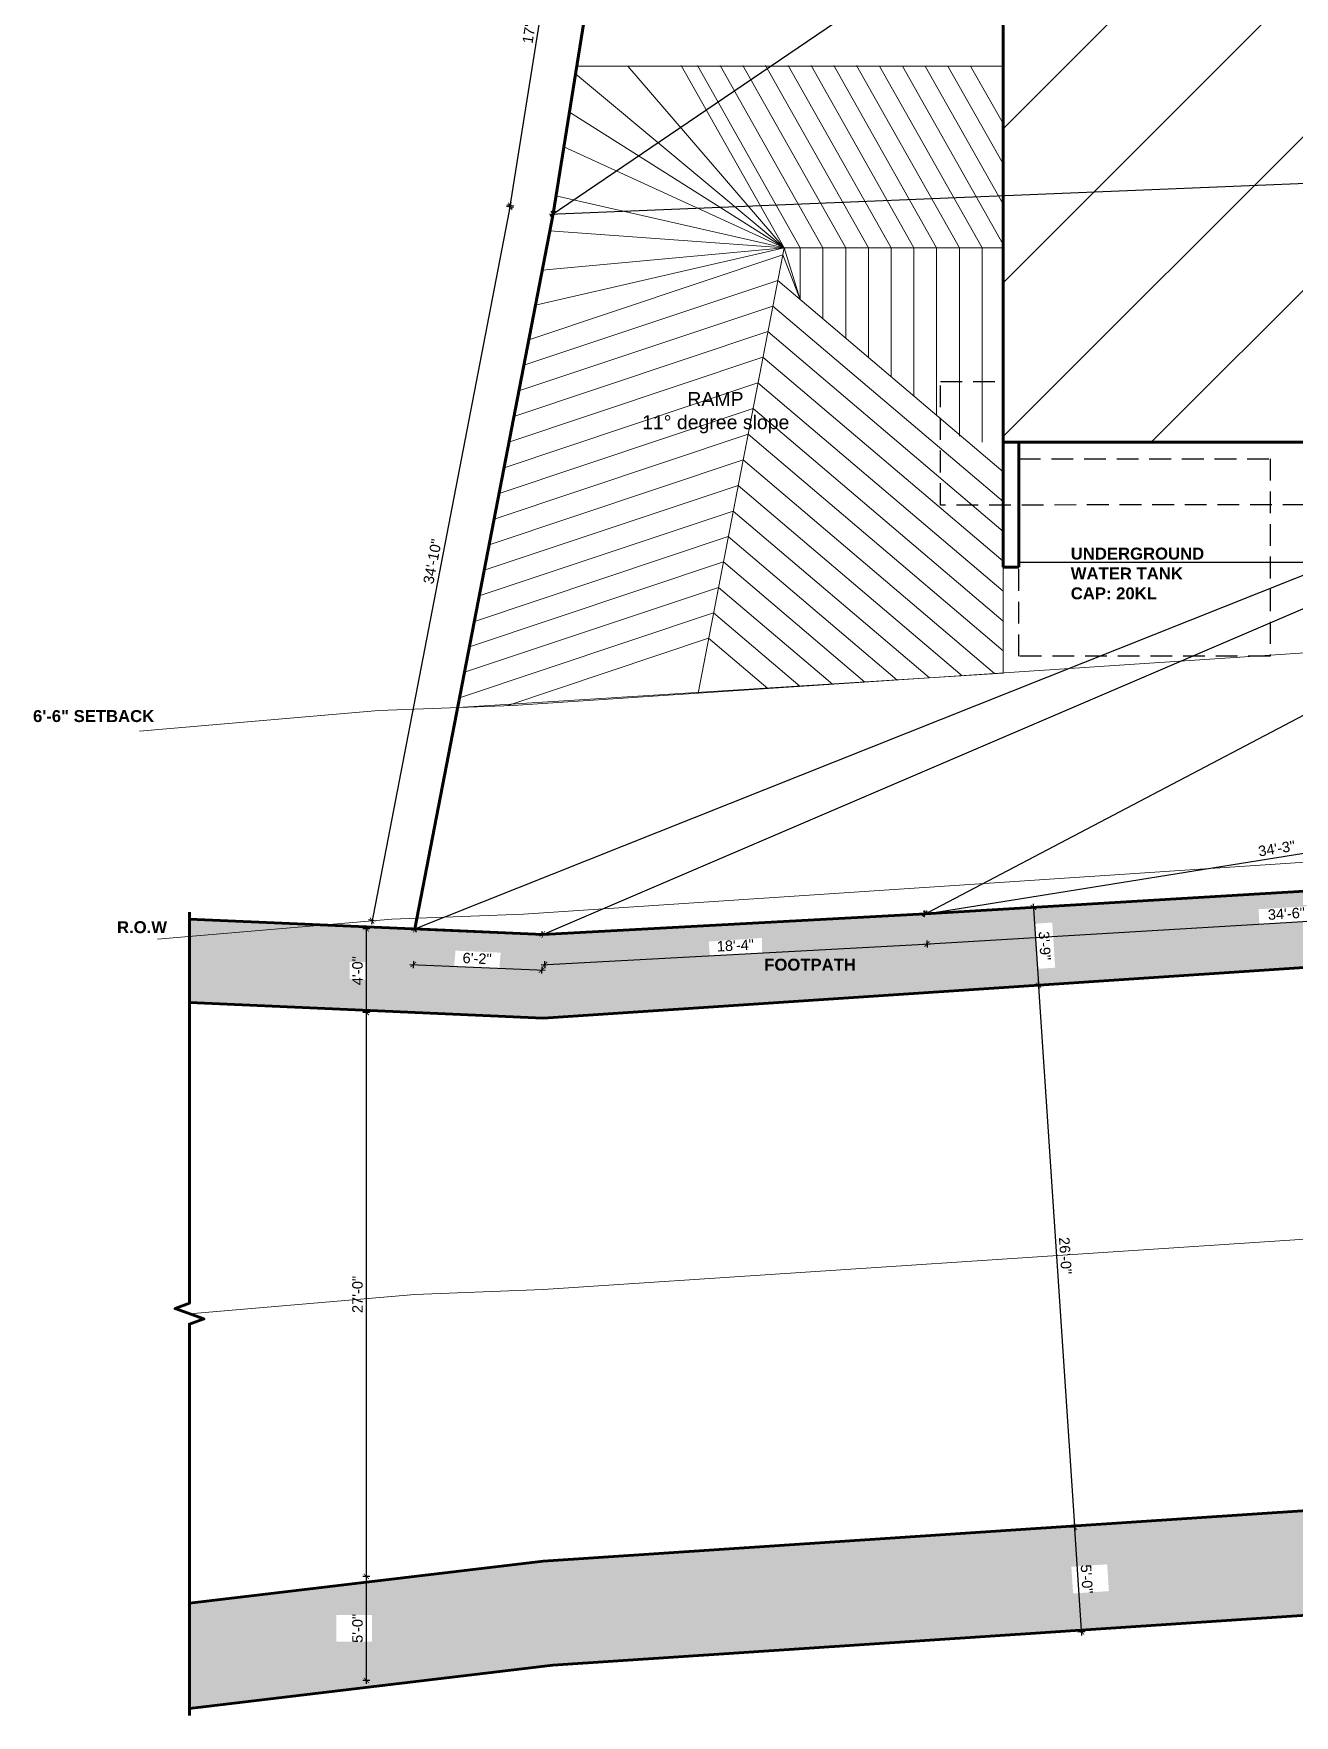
# Model space of a CAD drawing. Header units: feet. Extents: x 109753 to 150441, y 47761 to 75080.
# Drawn here: x 123240 to 123964, y 50053 to 51019 of the extents above; entities that cross this region are included whole.
import ezdxf

# ---------------------------------------------------------------- set-up
doc = ezdxf.new("R2010")
doc.units = ezdxf.units.FT
doc.header["$LTSCALE"] = 50
doc.header["$MEASUREMENT"] = 0
doc.header["$PDMODE"] = 3
doc.header["$PDSIZE"] = -10
doc.linetypes.add('( Hidden )', pattern=[0.375, 0.25, -0.125])
doc.linetypes.add('CENTER', pattern=[2, 1.25, -0.25, 0.25, -0.25])
for name, color, linetype, lineweight in [('A-Furniture', 175, 'Continuous', 0), ('CENTRELINE', 146, 'CENTER', 18), ('DIMENSION', 5, 'Continuous', 15), ('STAIRCASE', 210, 'Continuous', 25), ('TEXT', 181, 'Continuous', 13), ('WALL', 1, 'Continuous', 60)]:
    doc.layers.add(name, color=color, linetype=linetype, lineweight=lineweight)
doc.layers.add('HACTH', color=251, linetype='Continuous')
doc.styles.add('GL_Imperial', font='GOTHIC.TTF', dxfattribs={"height": 8})
doc.styles.add('TIMES', font='arial.ttf')
doc.dimstyles.new("1-8'", dxfattribs={"dimtxt": 6, "dimasz": 3, "dimexe": 2, "dimexo": 1, "dimgap": 2, "dimtad": 1, "dimdec": 0, "dimzin": 3, "dimdsep": 46, "dimlunit": 4, "dimtxsty": 'TIMES', "dimblk": 'ARCHTICK', "dimcen": 8, "dimdle": 2, "dimclrt": 7, "dimadec": 0, "dimazin": 0, "dimtfac": 1, "dimtdec": 0, "dimtix": 1, "dimtmove": 0, "dimatfit": 3, "dimfxl": 2, "dimfxlon": 1, "dimarcsym": 0})

# ---------------------------------------------------------------- blocks, each defined once
blk = doc.blocks.new('_ArchTick')
at = {"color": 0, "linetype": 'ByBlock', "const_width": 0.15}
blk.add_lwpolyline([(-0.5, -0.5), (0.5, 0.5)], dxfattribs=at)
blk = doc.blocks.new('*D1040')
at = {"layer": 'Defpoints', "color": 0, "transparency": 16777216}
for p in [(123547.35, 51131.94), (123572.13, 51127.98), (123538.22, 50915.87)]:
    blk.add_point(p, dxfattribs=at)
at = {"layer": 'DIMENSION', "color": 0, "lineweight": -2, "transparency": 16777216}
for p, q in [((123513.14, 50917.85), (123547.67, 51133.91)), ((123549.33, 51131.62), (123545.38, 51132.25)), ((123515.43, 50919.51), (123511.48, 50920.14))]:
    blk.add_line(p, q, dxfattribs=at)
at = {"layer": 'DIMENSION', "color": 0, "lineweight": -2, "transparency": 16777216, "xscale": 3, "yscale": 3, "zscale": 3}
for p, rotation in [((123547.35, 51131.94), 80.9189839954531), ((123513.45, 50919.83), 260.9189839954531)]:
    blk.add_blockref('_ArchTick', p, dxfattribs=dict(at, rotation=rotation))
at = {"layer": 'DIMENSION', "color": 7, "transparency": 16777216, "insert": (123525.45, 51026.68), "char_height": 6, "attachment_point": 5, "rotation": 80.91898, "style": 'TIMES'}
blk.add_mtext('17\'-11"', dxfattribs=at)
blk = doc.blocks.new('*D1041')
at = {"layer": 'Defpoints', "color": 0, "transparency": 16777216}
for p in [(123538.22, 50915.87), (123434.21, 50509.85), (123458.83, 50505.1)]:
    blk.add_point(p, dxfattribs=at)
at = {"layer": 'DIMENSION', "color": 0, "lineweight": -2, "transparency": 16777216}
for p, q in [((123513.99, 50922.59), (123433.83, 50507.89)), ((123515.57, 50920.25), (123511.64, 50921.01)), ((123436.18, 50509.47), (123432.25, 50510.23))]:
    blk.add_line(p, q, dxfattribs=at)
at = {"layer": 'DIMENSION', "color": 0, "lineweight": -2, "transparency": 16777216, "xscale": 3, "yscale": 3, "zscale": 3}
for p, rotation in [((123513.61, 50920.63), 79.0610864086219), ((123434.21, 50509.85), 259.0610864086219)]:
    blk.add_blockref('_ArchTick', p, dxfattribs=dict(at, rotation=rotation))
at = {"layer": 'DIMENSION', "color": 7, "transparency": 16777216, "insert": (123468.94, 50716.2), "char_height": 6, "attachment_point": 5, "rotation": 79.06109, "style": 'TIMES'}
blk.add_mtext('34\'-10"', dxfattribs=at)
blk = doc.blocks.new('*D1042')
at = {"layer": 'Defpoints', "color": 0, "transparency": 16777216}
for p in [(123458.83, 50505.1), (123532.52, 50501.86), (123531.62, 50481.41)]:
    blk.add_point(p, dxfattribs=at)
at = {"layer": 'DIMENSION', "color": 0, "lineweight": -2, "transparency": 16777216}
for p, q in [((123455.94, 50484.73), (123533.62, 50481.32)), ((123458.02, 50486.64), (123457.85, 50482.64)), ((123531.71, 50483.41), (123531.53, 50479.41))]:
    blk.add_line(p, q, dxfattribs=at)
at = {"layer": 'DIMENSION', "color": 0, "lineweight": -2, "transparency": 16777216, "xscale": 3, "yscale": 3, "zscale": 3}
for p, rotation in [((123457.93, 50484.64), 177.4880527305719), ((123531.62, 50481.41), 357.4880527305719)]:
    blk.add_blockref('_ArchTick', p, dxfattribs=dict(at, rotation=rotation))
at = {"layer": 'DIMENSION', "color": 7, "transparency": 16777216, "insert": (123494.56, 50488.1), "char_height": 6, "attachment_point": 5, "rotation": 357.48805, "style": 'TIMES'}
blk.add_mtext('6\'-2"', dxfattribs=at)
blk = doc.blocks.new('*D1043')
at = {"layer": 'Defpoints', "color": 0, "transparency": 16777216}
for p in [(123752.07, 50513.76), (123532.52, 50501.86), (123753, 50496.48)]:
    blk.add_point(p, dxfattribs=at)
at = {"layer": 'DIMENSION', "color": 0, "lineweight": -2, "transparency": 16777216}
for p, q in [((123531.45, 50484.48), (123755, 50496.59)), ((123752.89, 50498.48), (123753.11, 50494.48)), ((123533.34, 50486.58), (123533.56, 50482.59))]:
    blk.add_line(p, q, dxfattribs=at)
at = {"layer": 'DIMENSION', "color": 0, "lineweight": -2, "transparency": 16777216, "xscale": 3, "yscale": 3, "zscale": 3}
for p, rotation in [((123753, 50496.48), 3.101080229915396), ((123533.45, 50484.59), 183.1010802299154)]:
    blk.add_blockref('_ArchTick', p, dxfattribs=dict(at, rotation=rotation))
at = {"layer": 'DIMENSION', "color": 7, "transparency": 16777216, "insert": (123642.95, 50495.59), "char_height": 6, "attachment_point": 5, "rotation": 3.10108, "style": 'TIMES'}
blk.add_mtext('18\'-4"', dxfattribs=at)
blk = doc.blocks.new('*D1044')
at = {"layer": 'Defpoints', "color": 0, "transparency": 16777216}
for p in [(124165.52, 50538.38), (123752.07, 50513.76), (124166.55, 50521.11)]:
    blk.add_point(p, dxfattribs=at)
at = {"layer": 'DIMENSION', "color": 0, "lineweight": -2, "transparency": 16777216}
for p, q in [((124166.43, 50523.1), (124166.67, 50519.11)), ((123751.1, 50496.37), (124168.55, 50521.23)), ((123752.97, 50498.48), (123753.21, 50494.49))]:
    blk.add_line(p, q, dxfattribs=at)
at = {"layer": 'DIMENSION', "color": 0, "lineweight": -2, "transparency": 16777216, "xscale": 3, "yscale": 3, "zscale": 3}
for p, rotation in [((124166.55, 50521.11), 3.407961320113333), ((123753.09, 50496.49), 183.4079613201133)]:
    blk.add_blockref('_ArchTick', p, dxfattribs=dict(at, rotation=rotation))
at = {"layer": 'DIMENSION', "color": 7, "transparency": 16777216, "insert": (123959.52, 50513.85), "char_height": 6, "attachment_point": 5, "rotation": 3.40796, "style": 'TIMES'}
blk.add_mtext('34\'-6"', dxfattribs=at)
blk = doc.blocks.new('*D1005')
at = {"layer": 'Defpoints', "color": 0, "transparency": 16777216}
for p in [(124599.39, 50959.39), (124599.39, 50959.39), (123532.52, 50501.86)]:
    blk.add_point(p, dxfattribs=at)
at = {"layer": 'DIMENSION', "color": 0, "lineweight": -2, "transparency": 16777216}
for p, q in [((123530.68, 50501.08), (124601.23, 50960.18)), ((124599.39, 50959.39), (124598.6, 50961.23)), ((123532.52, 50501.86), (123531.73, 50503.7))]:
    blk.add_line(p, q, dxfattribs=at)
at = {"layer": 'DIMENSION', "color": 0, "lineweight": -2, "transparency": 16777216, "xscale": 3, "yscale": 3, "zscale": 3}
for p, rotation in [((124599.39, 50959.39), 23.21198792973715), ((123532.52, 50501.86), 203.2119879297372)]:
    blk.add_blockref('_ArchTick', p, dxfattribs=dict(at, rotation=rotation))
at = {"layer": 'DIMENSION', "color": 7, "transparency": 16777216, "insert": (124063.96, 50735.28), "char_height": 6, "attachment_point": 5, "rotation": 23.21199, "style": 'TIMES'}
blk.add_mtext('96\'-9"', dxfattribs=at)
blk = doc.blocks.new('*D1006')
at = {"layer": 'Defpoints', "color": 0, "transparency": 16777216}
for p in [(124599.39, 50959.39), (124599.39, 50959.39), (123538.22, 50915.87)]:
    blk.add_point(p, dxfattribs=at)
at = {"layer": 'DIMENSION', "color": 0, "lineweight": -2, "transparency": 16777216}
for p, q in [((123536.23, 50915.79), (124601.39, 50959.47)), ((124599.39, 50959.39), (124599.31, 50961.39)), ((123538.22, 50915.87), (123538.14, 50917.87))]:
    blk.add_line(p, q, dxfattribs=at)
at = {"layer": 'DIMENSION', "color": 0, "lineweight": -2, "transparency": 16777216, "xscale": 3, "yscale": 3, "zscale": 3}
for p, rotation in [((124599.39, 50959.39), 2.34846701843559), ((123538.22, 50915.87), 182.3484670184356)]:
    blk.add_blockref('_ArchTick', p, dxfattribs=dict(at, rotation=rotation))
at = {"layer": 'DIMENSION', "color": 7, "transparency": 16777216, "insert": (124068.6, 50942.69), "char_height": 6, "attachment_point": 5, "rotation": 2.34847, "style": 'TIMES'}
blk.add_mtext('88\'-6"', dxfattribs=at)
blk = doc.blocks.new('*D1007')
at = {"layer": 'Defpoints', "color": 0, "transparency": 16777216}
for p in [(124599.39, 50959.39), (124599.39, 50959.39), (123458.83, 50505.1)]:
    blk.add_point(p, dxfattribs=at)
at = {"layer": 'DIMENSION', "color": 0, "lineweight": -2, "transparency": 16777216}
for p, q in [((123456.97, 50504.36), (124601.25, 50960.13)), ((124599.39, 50959.39), (124600.13, 50957.53)), ((123458.83, 50505.1), (123459.57, 50503.24))]:
    blk.add_line(p, q, dxfattribs=at)
at = {"layer": 'DIMENSION', "color": 0, "lineweight": -2, "transparency": 16777216, "xscale": 3, "yscale": 3, "zscale": 3}
for p, rotation in [((124599.39, 50959.39), 21.71784171810651), ((123458.83, 50505.1), 201.7178417181065)]:
    blk.add_blockref('_ArchTick', p, dxfattribs=dict(at, rotation=rotation))
at = {"layer": 'DIMENSION', "color": 7, "transparency": 16777216, "insert": (124027.24, 50736.95), "char_height": 6, "attachment_point": 5, "rotation": 21.71784, "style": 'TIMES'}
blk.add_mtext('102\'-4"', dxfattribs=at)
blk = doc.blocks.new('*D1008')
at = {"layer": 'Defpoints', "color": 0, "transparency": 16777216}
for p in [(124598.91, 51636.82), (124598.91, 51636.82), (123538.22, 50915.87)]:
    blk.add_point(p, dxfattribs=at)
at = {"layer": 'DIMENSION', "color": 0, "lineweight": -2, "transparency": 16777216}
for p, q in [((123536.57, 50914.75), (124600.56, 51637.95)), ((124598.91, 51636.82), (124597.78, 51638.48)), ((123538.22, 50915.87), (123537.1, 50917.52))]:
    blk.add_line(p, q, dxfattribs=at)
at = {"layer": 'DIMENSION', "color": 0, "lineweight": -2, "transparency": 16777216, "xscale": 3, "yscale": 3, "zscale": 3}
for p, rotation in [((124598.91, 51636.82), 34.20423980970179), ((123538.22, 50915.87), 214.2042398097018)]:
    blk.add_blockref('_ArchTick', p, dxfattribs=dict(at, rotation=rotation))
at = {"layer": 'DIMENSION', "color": 7, "transparency": 16777216, "insert": (124065.72, 51280.53), "char_height": 6, "attachment_point": 5, "rotation": 34.20424, "style": 'TIMES'}
blk.add_mtext('106\'-11"', dxfattribs=at)
blk = doc.blocks.new('*D1011')
at = {"layer": 'Defpoints', "color": 0, "transparency": 16777216}
for p in [(123458.83, 50505.1), (123430.92, 50457.1), (123458.83, 50457.1)]:
    blk.add_point(p, dxfattribs=at)
at = {"layer": 'DIMENSION', "color": 0, "lineweight": -2, "transparency": 16777216}
for p, q in [((123432.92, 50505.1), (123428.92, 50505.1)), ((123430.92, 50507.1), (123430.92, 50455.1)), ((123432.92, 50457.1), (123428.92, 50457.1))]:
    blk.add_line(p, q, dxfattribs=at)
at = {"layer": 'DIMENSION', "color": 0, "lineweight": -2, "transparency": 16777216, "xscale": 3, "yscale": 3, "zscale": 3}
for p, rotation in [((123430.92, 50505.1), 90), ((123430.92, 50457.1), 270)]:
    blk.add_blockref('_ArchTick', p, dxfattribs=dict(at, rotation=rotation))
at = {"layer": 'DIMENSION', "color": 7, "transparency": 16777216, "insert": (123425.86, 50481.1), "char_height": 6, "attachment_point": 5, "rotation": 90, "style": 'TIMES'}
blk.add_mtext('4\'-0"', dxfattribs=at)
blk = doc.blocks.new('*D1012')
at = {"layer": 'Defpoints', "color": 0, "transparency": 16777216}
for p in [(123458.83, 50457.1), (123430.92, 50133.1), (123458.83, 50133.1)]:
    blk.add_point(p, dxfattribs=at)
at = {"layer": 'DIMENSION', "color": 0, "lineweight": -2, "transparency": 16777216}
for p, q in [((123432.92, 50457.1), (123428.92, 50457.1)), ((123430.92, 50459.1), (123430.92, 50131.1)), ((123432.92, 50133.1), (123428.92, 50133.1))]:
    blk.add_line(p, q, dxfattribs=at)
at = {"layer": 'DIMENSION', "color": 0, "lineweight": -2, "transparency": 16777216, "xscale": 3, "yscale": 3, "zscale": 3}
for p, rotation in [((123430.92, 50457.1), 90), ((123430.92, 50133.1), 270)]:
    blk.add_blockref('_ArchTick', p, dxfattribs=dict(at, rotation=rotation))
at = {"layer": 'DIMENSION', "color": 7, "transparency": 16777216, "insert": (123425.86, 50295.1), "char_height": 6, "attachment_point": 5, "rotation": 90, "style": 'TIMES'}
blk.add_mtext('27\'-0"', dxfattribs=at)
blk = doc.blocks.new('*D1050')
at = {"layer": 'Defpoints', "color": 0, "transparency": 16777216}
for p in [(123458.83, 50133.1), (123430.92, 50073.38), (123464.77, 50073.38)]:
    blk.add_point(p, dxfattribs=at)
at = {"layer": 'DIMENSION', "color": 0, "lineweight": -2, "transparency": 16777216}
for p, q in [((123432.92, 50133.1), (123428.92, 50133.1)), ((123430.92, 50135.1), (123430.92, 50071.38)), ((123432.92, 50073.38), (123428.92, 50073.38))]:
    blk.add_line(p, q, dxfattribs=at)
at = {"layer": 'DIMENSION', "color": 0, "lineweight": -2, "transparency": 16777216, "xscale": 3, "yscale": 3, "zscale": 3}
for p, rotation in [((123430.92, 50133.1), 90), ((123430.92, 50073.38), 270)]:
    blk.add_blockref('_ArchTick', p, dxfattribs=dict(at, rotation=rotation))
at = {"layer": 'DIMENSION', "color": 7, "transparency": 16777216, "insert": (123425.86, 50103.24), "char_height": 6, "attachment_point": 5, "rotation": 90, "style": 'TIMES'}
blk.add_mtext('5\'-0"', dxfattribs=at)
blk = doc.blocks.new('*D1054')
at = {"layer": 'Defpoints', "color": 0, "transparency": 16777216}
for p in [(123814.12, 50517.45), (123817.08, 50472.74), (123817.08, 50472.74)]:
    blk.add_point(p, dxfattribs=at)
at = {"layer": 'DIMENSION', "color": 0, "lineweight": -2, "transparency": 16777216}
for p, q in [((123813.99, 50519.45), (123817.22, 50470.75)), ((123814.12, 50517.45), (123816.11, 50517.59)), ((123817.08, 50472.74), (123819.08, 50472.88))]:
    blk.add_line(p, q, dxfattribs=at)
at = {"layer": 'DIMENSION', "color": 0, "lineweight": -2, "transparency": 16777216, "xscale": 3, "yscale": 3, "zscale": 3}
for p, rotation in [((123814.12, 50517.45), 93.79590549131552), ((123817.08, 50472.74), 273.7959054913155)]:
    blk.add_blockref('_ArchTick', p, dxfattribs=dict(at, rotation=rotation))
at = {"layer": 'DIMENSION', "color": 7, "transparency": 16777216, "insert": (123820.66, 50495.43), "char_height": 6, "attachment_point": 5, "rotation": 273.79591, "style": 'TIMES'}
blk.add_mtext('3\'-9"', dxfattribs=at)
blk = doc.blocks.new('*D1016')
at = {"layer": 'Defpoints', "color": 0, "transparency": 16777216}
for p in [(123817.08, 50472.74), (123837.75, 50161.32), (123838.33, 50161.36)]:
    blk.add_point(p, dxfattribs=at)
at = {"layer": 'DIMENSION', "color": 0, "lineweight": -2, "transparency": 16777216}
for p, q in [((123816.95, 50474.74), (123837.88, 50159.33)), ((123817.08, 50472.74), (123815.09, 50472.61)), ((123837.75, 50161.32), (123835.75, 50161.19))]:
    blk.add_line(p, q, dxfattribs=at)
at = {"layer": 'DIMENSION', "color": 0, "lineweight": -2, "transparency": 16777216, "xscale": 3, "yscale": 3, "zscale": 3}
for p, rotation in [((123817.08, 50472.74), 93.79590549181617), ((123837.75, 50161.32), 273.7959054918161)]:
    blk.add_blockref('_ArchTick', p, dxfattribs=dict(at, rotation=rotation))
at = {"layer": 'DIMENSION', "color": 7, "transparency": 16777216, "insert": (123832.47, 50317.37), "char_height": 6, "attachment_point": 5, "rotation": 273.79591, "style": 'TIMES'}
blk.add_mtext('26\'-0"', dxfattribs=at)
blk = doc.blocks.new('*D1017')
at = {"layer": 'Defpoints', "color": 0, "transparency": 16777216}
for p in [(123838.33, 50161.36), (123841.74, 50101.16), (123844.79, 50101.36)]:
    blk.add_point(p, dxfattribs=at)
at = {"layer": 'DIMENSION', "color": 0, "lineweight": -2, "transparency": 16777216}
for p, q in [((123837.75, 50161.32), (123835.75, 50161.19)), ((123837.61, 50163.32), (123841.87, 50099.17)), ((123843.73, 50101.29), (123839.74, 50101.03))]:
    blk.add_line(p, q, dxfattribs=at)
at = {"layer": 'DIMENSION', "color": 0, "lineweight": -2, "transparency": 16777216, "xscale": 3, "yscale": 3, "zscale": 3}
for p, rotation in [((123837.75, 50161.32), 93.79590549181617), ((123841.74, 50101.16), 273.7959054918161)]:
    blk.add_blockref('_ArchTick', p, dxfattribs=dict(at, rotation=rotation))
at = {"layer": 'DIMENSION', "color": 7, "transparency": 16777216, "insert": (123844.8, 50131.58), "char_height": 6, "attachment_point": 5, "rotation": 273.79591, "style": 'TIMES'}
blk.add_mtext('5\'-0"', dxfattribs=at)
blk = doc.blocks.new('*D1026')
at = {"layer": 'Defpoints', "color": 0, "transparency": 16777216}
for p in [(124599.39, 50959.39), (124599.39, 50959.39), (123752.07, 50513.76)]:
    blk.add_point(p, dxfattribs=at)
at = {"layer": 'DIMENSION', "color": 0, "lineweight": -2, "transparency": 16777216}
for p, q in [((123750.3, 50512.83), (124601.16, 50960.32)), ((124599.39, 50959.39), (124598.46, 50961.16)), ((123752.07, 50513.76), (123751.13, 50515.53))]:
    blk.add_line(p, q, dxfattribs=at)
at = {"layer": 'DIMENSION', "color": 0, "lineweight": -2, "transparency": 16777216, "xscale": 3, "yscale": 3, "zscale": 3}
for p, rotation in [((124599.39, 50959.39), 27.74119382472016), ((123752.07, 50513.76), 207.7411938247201)]:
    blk.add_blockref('_ArchTick', p, dxfattribs=dict(at, rotation=rotation))
at = {"layer": 'DIMENSION', "color": 7, "transparency": 16777216, "insert": (124173.37, 50741.06), "char_height": 6, "attachment_point": 5, "rotation": 27.74119, "style": 'TIMES'}
blk.add_mtext('79\'-9"', dxfattribs=at)
blk = doc.blocks.new('*D1027')
at = {"layer": 'Defpoints', "color": 0, "transparency": 16777216}
for p in [(124157.45, 50578.79), (124157.45, 50578.79), (123752.07, 50513.76)]:
    blk.add_point(p, dxfattribs=at)
at = {"layer": 'DIMENSION', "color": 0, "lineweight": -2, "transparency": 16777216}
for p, q in [((123750.09, 50513.44), (124159.43, 50579.11)), ((124157.45, 50578.79), (124157.13, 50580.77)), ((123752.07, 50513.76), (123751.75, 50515.73))]:
    blk.add_line(p, q, dxfattribs=at)
at = {"layer": 'DIMENSION', "color": 0, "lineweight": -2, "transparency": 16777216, "xscale": 3, "yscale": 3, "zscale": 3}
for p, rotation in [((124157.45, 50578.79), 9.11400570651127), ((123752.07, 50513.76), 189.1140057065113)]:
    blk.add_blockref('_ArchTick', p, dxfattribs=dict(at, rotation=rotation))
at = {"layer": 'DIMENSION', "color": 7, "transparency": 16777216, "insert": (123953.96, 50551.28), "char_height": 6, "attachment_point": 5, "rotation": 9.11401, "style": 'TIMES'}
blk.add_mtext('34\'-3"', dxfattribs=at)

msp = doc.modelspace()

# ---------------------------------------------------------------- hatches: boundary and pattern name
at = {"transparency": 33554687}
h = msp.add_hatch(dxfattribs=at)
h.set_pattern_fill('HEX', color=203, scale=15)
h.paths.add_polyline_path([(124173.9, 50496.42), (124597.7, 50543.28), (124626.72, 50543.51), (124626.72, 50582.51), (124597.7, 50582.28), (124157.45, 50578.79), (124165.52, 50538.38), (123752.07, 50513.76), (123532.52, 50501.86), (123458.83, 50505.1), (123329.33, 50510.78), (123329.33, 50462.78), (123532.52, 50453.86)])
h.paths.add_polyline_path([(123481.35, 50483.61), (123507.33, 50482.47), (123508.14, 50491.46), (123482.16, 50492.6)], flags=16)
h.paths.add_polyline_path([(123628.25, 50489.72), (123658.2, 50491.34), (123658.3, 50499.92), (123627.67, 50497.84)], flags=16)
h.paths.add_polyline_path([(123943.92, 50507.46), (123975.86, 50509.37), (123975.49, 50518.33), (123943.54, 50516.43)], flags=16)
h.paths.add_polyline_path([(124164.14, 50572.37), (124169.23, 50546.88), (124178.77, 50549.69), (124173.68, 50575.19)], flags=16)
h.paths.add_polyline_path([(124361.74, 50559.41), (124393.74, 50559.66), (124393.67, 50568.66), (124361.67, 50568.41)], flags=16)
h.paths.add_polyline_path([(123430.42, 50476.1), (123430.42, 50486.1), (123421.42, 50486.1), (123421.42, 50476.1)], flags=16)
h.paths.add_polyline_path([(124602.2, 50549.78), (124602.2, 50575.78), (124593.2, 50575.78), (124593.2, 50549.78)], flags=16)
h.paths.add_polyline_path([(124171.63, 50527.43), (124173.06, 50508.53), (124182.63, 50508.86), (124182.16, 50528.14)], flags=16)
h.paths.add_polyline_path([(123814.74, 50508.07), (123816.46, 50482.13), (123826.69, 50482.83), (123824.97, 50508.77)], flags=16)
h = msp.add_hatch(dxfattribs=at)
h.set_pattern_fill('HEX', color=203, scale=15)
h.paths.add_polyline_path([(124626.72, 50174.12), (124626.72, 50234.49), (124173.9, 50184.42), (123532.52, 50141.86), (123329.33, 50117.69), (123329.33, 50057.26), (123538.05, 50082.1), (124179.18, 50124.64)])
h.paths.add_polyline_path([(123434.21, 50095.56), (123434.21, 50110.99), (123413.61, 50110.99), (123413.61, 50095.56)], flags=16)
h.paths.add_polyline_path([(124600.99, 50193.48), (124600.99, 50208.92), (124580.38, 50208.92), (124580.38, 50193.48)], flags=16)
h.paths.add_polyline_path([(124177.19, 50146.8), (124177.19, 50162.24), (124156.58, 50162.24), (124156.58, 50146.8)], flags=16)
h.paths.add_polyline_path([(123835.95, 50138.69), (123836.97, 50123.29), (123857.54, 50124.65), (123856.51, 50140.05)], flags=16)
at = {"layer": 'HACTH', "transparency": 33554687}
h = msp.add_hatch(dxfattribs=at)
h.set_pattern_fill('ANSI31', color=256, scale=500)
h.paths.add_polyline_path([(124537.7, 51715.16), (123796.7, 51715.16), (123796.7, 50784.69), (124537.7, 50784.69)])
h.paths.add_polyline_path([(124056.71, 50935.96), (124081.05, 50936.96), (124080.54, 50949.31), (124056.21, 50948.31)], flags=24)
h.paths.add_polyline_path([(124055.08, 51265.76), (124082.94, 51284.69), (124075.98, 51294.92), (124048.13, 51275.99)], flags=24)
h.paths.add_polyline_path([(124075.15, 51375.95), (124096.97, 51386.77), (124091.48, 51397.84), (124069.66, 51387.03)], flags=24)
h.paths.add_polyline_path([(124030.38, 51133.42), (124279.48, 51133.42), (124279.48, 51166.39), (124030.38, 51166.39)], flags=24)

# ---------------------------------------------------------------- linework, layer by layer
at = {"linetype": '( Hidden )'}
msp.add_lwpolyline([(124537.7, 51715.16), (124537.7, 50815), (124537.7, 50815), (124537.7, 50760.69), (124485.7, 50760.69), (124485.7, 50748.69), (124347.7, 50748.69), (124347.7, 50784.69), (124336.06, 50784.69), (124336.06, 50748.69), (124150.66, 50748.69), (124150.66, 50770.69), (123988.7, 50770.69), (123988.7, 50748.69), (123760.76, 50748.64), (123760.76, 50819.69), (123796.7, 50819.69), (123796.7, 51020.51)], dxfattribs=at)
msp.add_lwpolyline([(123805.76, 50775.23), (123950.13, 50775.23), (123950.13, 50661.75), (123805.76, 50661.75)], close=True, dxfattribs=at)
at = {"layer": 'A-Furniture'}
for p, q in [((123670.95, 50896.44), (123551.09, 50996.39)), ((123796.7, 51000.81), (123551.8, 51000.81)), ((123670.95, 50896.44), (123581.19, 51000.81)), ((123670.95, 50896.44), (123547.57, 50974.35)), ((123670.95, 50896.44), (123544.38, 50954.36)), ((123670.95, 50896.44), (123539.88, 50926.22)), ((123670.95, 50896.44), (123536.36, 50906.21)), ((123670.17, 50892.43), (123524.26, 50843.64)), ((123670.95, 50896.44), (123528.09, 50863.43)), ((123670.95, 50896.44), (123532, 50883.66)), ((123670.17, 50892.43), (123680.2, 50866.76)), ((123680.2, 50866.76), (123670.95, 50896.44)), ((123667.33, 50877.7), (123521.42, 50828.92)), ((123796.7, 50767.73), (123667.33, 50877.7)), ((123796.7, 50784.69), (123796.7, 50652.13)), ((123796.7, 50652.13), (123483.41, 50632.26))]:
    msp.add_line(p, q, dxfattribs=at)
for points in [[(123670.95, 50896.44), (123611.85, 51001.21)], [(123680.2, 50866.76), (123680.2, 50896.44), (123621.11, 51001.21)], [(123693.27, 50855.66), (123693.27, 50896.44), (123634.17, 51001.21)], [(123706.33, 50844.55), (123706.33, 50896.44), (123647.23, 51001.21)], [(123719.39, 50833.45), (123719.39, 50896.44), (123660.29, 51001.21)], [(123732.45, 50822.35), (123732.45, 50896.44), (123673.35, 51001.21)], [(123745.51, 50811.24), (123745.51, 50896.44), (123686.42, 51001.21)], [(123758.58, 50800.14), (123758.58, 50896.44), (123699.48, 51001.21)], [(123771.64, 50788.12), (123771.64, 50896.44), (123712.54, 51001.21)], [(123784.7, 50784.69), (123784.7, 50896.44), (123725.83, 51000.81)], [(123796.7, 50898.33), (123738.89, 51000.81)], [(123796.7, 50921.48), (123751.95, 51000.81)], [(123796.7, 50944.64), (123765.01, 51000.81)], [(123796.7, 50967.79), (123778.07, 51000.81)], [(123796.7, 50896.44), (123670.95, 50896.44), (123621.48, 50640.51)], [(123796.7, 50896.44), (123670.95, 50896.44), (123650.25, 50789.36)], [(123796.7, 50750.59), (123664.48, 50862.98), (123518.57, 50814.19)], [(123796.7, 50733.44), (123661.64, 50848.26), (123515.73, 50799.47)], [(123796.7, 50716.3), (123658.79, 50833.53), (123512.88, 50784.74)], [(123796.7, 50699.16), (123655.94, 50818.81), (123510.03, 50770.02)], [(123796.7, 50682.01), (123653.1, 50804.08), (123507.19, 50755.29)], [(123796.7, 50664.87), (123650.25, 50789.36), (123504.34, 50740.57)], [(123791.89, 50651.81), (123647.41, 50774.63), (123501.5, 50725.85)], [(123773.19, 50650.57), (123644.56, 50759.91), (123498.65, 50711.12)], [(123754.48, 50649.33), (123641.71, 50745.18), (123495.81, 50696.4)], [(123735.91, 50648.1), (123638.89, 50730.57), (123492.98, 50681.78)], [(123717.34, 50646.87), (123636.07, 50715.95), (123490.16, 50667.17)], [(123698.77, 50645.63), (123633.24, 50701.34), (123487.33, 50652.55)], [(123680.2, 50644.4), (123630.42, 50686.72), (123484.51, 50637.93)], [(123661.63, 50643.17), (123627.59, 50672.11), (123511.57, 50633.31)]]:
    msp.add_lwpolyline(points, dxfattribs=at)
at = {"layer": 'CENTRELINE', "linetype": 'CENTER', "ltscale": 25}
for points in [[(123650.25, 50789.36), (123621.48, 50640.51)], [(123300.7, 50618.8), (123438.2, 50630.56), (123515.08, 50633.45), (124144.3, 50675.19), (124584.8, 50723.9), (124631.64, 50722.33)], [(123310.93, 50499.23), (123445.57, 50510.75), (123521.31, 50513.6), (124154.87, 50555.63), (124589.41, 50603.68), (124633.83, 50602.19)], [(123329.33, 50284.02), (123458.83, 50295.1), (123532.52, 50297.86), (124173.9, 50340.42), (124597.7, 50387.28), (124620.61, 50386.51)]]:
    msp.add_lwpolyline(points, dxfattribs=at)
at = {"layer": 'STAIRCASE'}
for p, q in [((123805.7, 50715.9), (124482.04, 50715.86)), ((123805.7, 50712.9), (123805.7, 50712.9)), ((123805.7, 50712.9), (123805.7, 50712.9))]:
    msp.add_line(p, q, dxfattribs=at)
at = {"layer": 'WALL'}
for p, q in [((123796.7, 50802.69), (123796.7, 51000.81)), ((123796.7, 50784.69), (123796.7, 50712.9)), ((123805.7, 50784.69), (123805.7, 50712.9)), ((123805.7, 50712.9), (123796.7, 50712.9)), ((123532.52, 50501.86), (123329.33, 50510.78)), ((123532.52, 50501.86), (123458.83, 50505.1)), ((124173.9, 50496.42), (123532.52, 50453.86)), ((123532.52, 50453.86), (123329.33, 50462.78))]:
    msp.add_line(p, q, dxfattribs=at)
for points in [[(123458.83, 50505.1), (123532.52, 50501.86), (123752.07, 50513.76), (124165.52, 50538.38), (124157.45, 50578.79), (124597.7, 50582.28), (124596.75, 50888.31), (124599.39, 50959.39), (124598.91, 51636.82), (124597.7, 51775.16), (123702.09, 51799.88), (123670.03, 51656.41), (123572.13, 51127.98), (123538.22, 50915.87), (123458.83, 50505.1)], [(123329.33, 50514.78), (123329.33, 50290.02), (123321.09, 50287.02), (123337.57, 50281.02), (123329.33, 50278.02), (123329.33, 50053.26)], [(123329.33, 50117.69), (123532.52, 50141.86), (124173.9, 50184.42), (124626.72, 50234.49)], [(123329.33, 50057.26), (123538.05, 50082.1), (124179.18, 50124.64), (124626.72, 50174.12)]]:
    msp.add_lwpolyline(points, dxfattribs=at)
msp.add_lwpolyline([(123796.7, 51715.16), (124537.7, 51715.16), (124537.7, 50784.69), (123796.7, 50784.69)], close=True, dxfattribs=at)

# ---------------------------------------------------------------- texts
at = {"layer": 'TEXT', "char_height": 8, "attachment_point": 1, "style": 'GL_Imperial'}
for s, insert, width in [('\\pi74.28372;{\\fArial|b0|i0|c0|p34;RAMP\\P\\pi48.27281;11° degree slope}', (123541.07, 50813.56), 179.4924), ('{\\fArial|b1|i0|c0|p34;\\H0.85714x;UNDERGROUND WATER TANK \\PCAP: 20KL}', (123835.63, 50724.18), 71.9862), ('{\\fArial|b1|i0|c0|p34;\\H0.85714x;6\'-6" SETBACK}', (123239.44, 50630.82), 258.0049), ('{\\fArial|b1|i0|c0|p34;\\H0.85714x; R.O.W}', (123285.03, 50509.52), 203.9321), ('{\\fArial|b1|i0|c0|p34;\\H0.85714x;FOOTPATH}', (123659.51, 50487.98), 203.9321)]:
    msp.add_mtext(s, dxfattribs=dict(at, insert=insert, width=width))

# ---------------------------------------------------------------- dimensions: what is measured, and where the dimension line sits
at = {"layer": 'DIMENSION'}
for p1, p2, distance, picture, middle in [((123538.22, 50915.87), (124598.91, 51636.82), 0, '*D1008', (124065.72, 51280.53)), ((123538.22, 50915.87), (123572.13, 51127.98), 25.09, '*D1040', (123525.45, 51026.68)), ((123458.83, 50505.1), (124599.39, 50959.39), 0, '*D1007', (124027.24, 50736.95)), ((123532.52, 50501.86), (124599.39, 50959.39), 0, '*D1005', (124063.96, 50735.28)), ((123538.22, 50915.87), (124599.39, 50959.39), 0, '*D1006', (124068.6, 50942.69)), ((123752.07, 50513.76), (124599.39, 50959.39), 0, '*D1026', (124173.37, 50741.06)), ((123538.22, 50915.87), (123458.83, 50505.1), -25.07, '*D1041', (123468.94, 50716.2)), ((123752.07, 50513.76), (124157.45, 50578.79), 0, '*D1027', (123953.96, 50551.28)), ((123752.07, 50513.76), (124165.52, 50538.38), -17.3, '*D1044', (123959.52, 50513.85)), ((123532.52, 50501.86), (123752.07, 50513.76), -17.3, '*D1043', (123642.95, 50495.59)), ((123458.83, 50505.1), (123458.83, 50457.1), -27.91, '*D1011', (123425.86, 50481.1))]:
    dim = msp.add_aligned_dim(p1=p1, p2=p2, distance=distance, dimstyle="1-8'", dxfattribs=at)
    dim.commit()
    dim.dimension.update_dxf_attribs({"geometry": picture, "text_midpoint": middle})
for base, p1, p2, angle, picture, middle in [((123817.08, 50472.74), (123814.12, 50517.45), (123817.08, 50472.74), 273.79591, '*D1054', (123815.6, 50495.1)), ((123531.62, 50481.41), (123458.83, 50505.1), (123532.52, 50501.86), 357.48805, '*D1042', (123494.34, 50483.04))]:
    dim = msp.add_linear_dim(base=base, p1=p1, p2=p2, angle=angle, dimstyle="1-8'", dxfattribs=at)
    dim.commit()
    dim.dimension.update_dxf_attribs({"geometry": picture, "text_midpoint": middle, "dimtype": 161})
for base, p1, p2, angle, picture, middle in [((123837.75, 50161.32), (123817.08, 50472.74), (123838.33, 50161.36), 93.79591, '*D1016', (123832.47, 50317.37)), ((123430.92, 50133.1), (123458.83, 50457.1), (123458.83, 50133.1), 90, '*D1012', (123425.86, 50295.1)), ((123841.74, 50101.16), (123838.33, 50161.36), (123844.79, 50101.36), 93.79591, '*D1017', (123844.8, 50131.58)), ((123430.92, 50073.38), (123458.83, 50133.1), (123464.77, 50073.38), 90, '*D1050', (123425.86, 50103.24))]:
    dim = msp.add_linear_dim(base=base, p1=p1, p2=p2, angle=angle, dimstyle="1-8'", dxfattribs=at)
    dim.commit()
    dim.dimension.update_dxf_attribs({"geometry": picture, "text_midpoint": middle})

doc.saveas('drawing.dxf')
